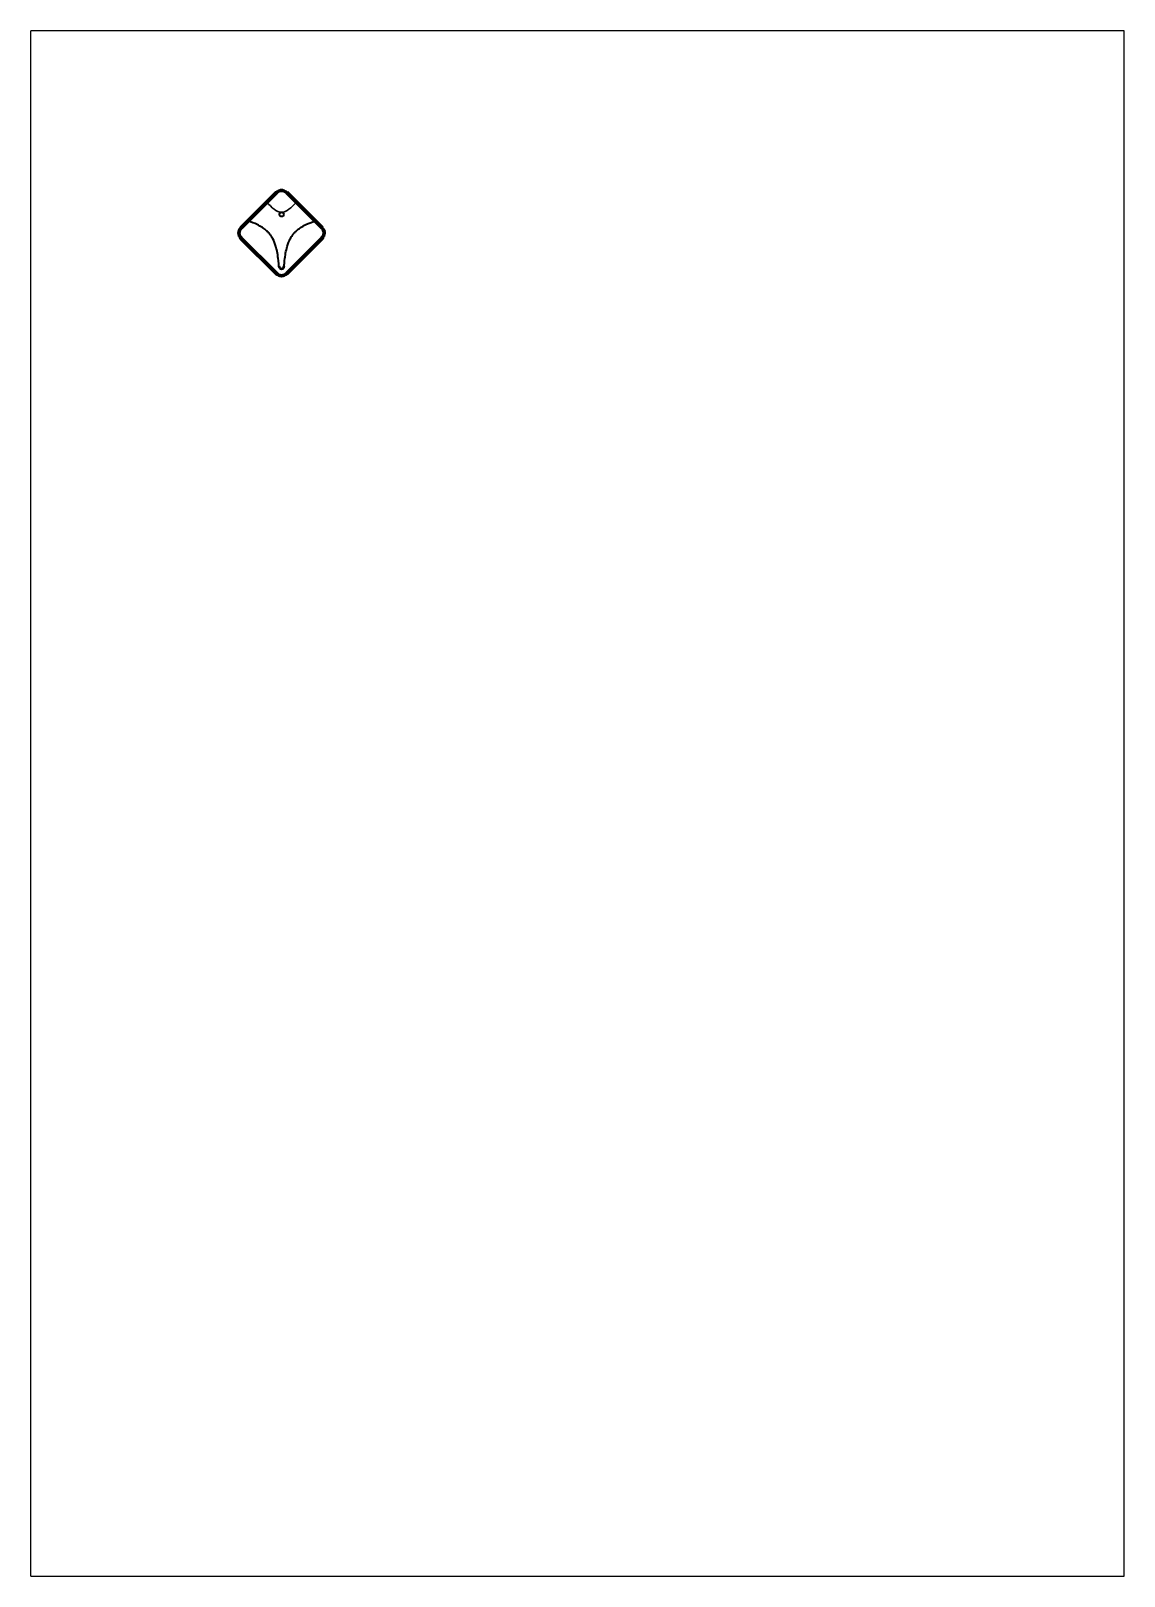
# Model space of a CAD drawing. Header units: millimetres. Extents: x 0 to 210, y 0 to 297.
import ezdxf

# ---------------------------------------------------------------- set-up
doc = ezdxf.new("R2010")
doc.units = ezdxf.units.MM

msp = doc.modelspace()

# ---------------------------------------------------------------- linework, layer by layer
for points in [[(0, 0), (0, 297)], [(210, 0), (210, 297), (0, 297)], [(0, 0), (210, 0)]]:
    msp.add_lwpolyline(points)
at = {"color": 0, "lineweight": 70}
for points in [[(40.37, 259.13), (47.15, 265.92)], [(49.13, 265.92), (55.92, 259.13)], [(47.15, 250.36), (40.38, 257.13)], [(49.13, 250.36), (55.92, 257.15)]]:
    msp.add_lwpolyline(points, dxfattribs=at)
at = {"color": 0, "lineweight": 40}
msp.add_circle((48.15, 261.72), 0.424, dxfattribs=at)
at = {"color": 0, "lineweight": 70}
for centre, start, end in [((48.14, 264.93), 45, 135), ((41.35, 258.14), 134.9472, 226.1544), ((54.93, 258.14), 314.2238, 45), ((48.14, 251.35), 225, 315)]:
    msp.add_arc(centre, 1.4, start, end, dxfattribs=at)
at = {"lineweight": 50}
msp.add_arc((48.14, 251.77), 0.501, 180, 0, dxfattribs=at)
at = {"color": 0, "lineweight": 30}
msp.add_open_spline([(45.29, 264.06), (46.24, 263.08), (48.14, 261.21), (50.05, 263.08), (51, 264.06)], degree=3, knots=[1.690748, 1.690748, 1.690748, 1.690748, 36.306356, 70.921965, 70.921965, 70.921965, 70.921965], dxfattribs=at)
at = {"color": 0, "lineweight": 40}
for points, knots in [([(47.64, 251.77), (47.62, 252.15), (47.59, 252.53), (47.45, 253.85), (47.29, 254.76), (46.89, 256.1), (46.7, 256.59), (46.34, 257.28), (46.2, 257.51), (45.94, 257.87), (45.84, 258.01), (45.6, 258.27), (45.48, 258.4), (45.09, 258.77), (44.8, 258.99), (44.17, 259.4), (43.83, 259.59), (42.92, 260.03), (42.32, 260.25), (41.69, 260.45)], [34.183547, 34.183547, 34.183547, 34.183547, 44.838012, 44.838012, 72.657043, 72.657043, 90.546882, 90.546882, 100.258214, 100.258214, 106.797843, 106.797843, 113.337471, 113.337471, 126.416729, 126.416729, 139.495986, 139.495986, 159.274939, 159.274939, 159.274939, 159.274939]), ([(48.64, 251.77), (48.67, 252.15), (48.7, 252.53), (48.84, 253.85), (48.99, 254.76), (49.39, 256.1), (49.58, 256.59), (49.94, 257.28), (50.08, 257.51), (50.34, 257.87), (50.45, 258.01), (50.68, 258.27), (50.81, 258.4), (51.2, 258.77), (51.49, 258.99), (52.12, 259.4), (52.46, 259.59), (53.36, 260.03), (53.96, 260.25), (54.6, 260.45)], [34.183547, 34.183547, 34.183547, 34.183547, 44.838012, 44.838012, 72.657043, 72.657043, 90.546882, 90.546882, 100.258214, 100.258214, 106.797843, 106.797843, 113.337471, 113.337471, 126.416729, 126.416729, 139.495986, 139.495986, 159.274944, 159.274944, 159.274944, 159.274944])]:
    msp.add_open_spline(points, degree=3, knots=knots, dxfattribs=at)

doc.saveas('drawing.dxf')
